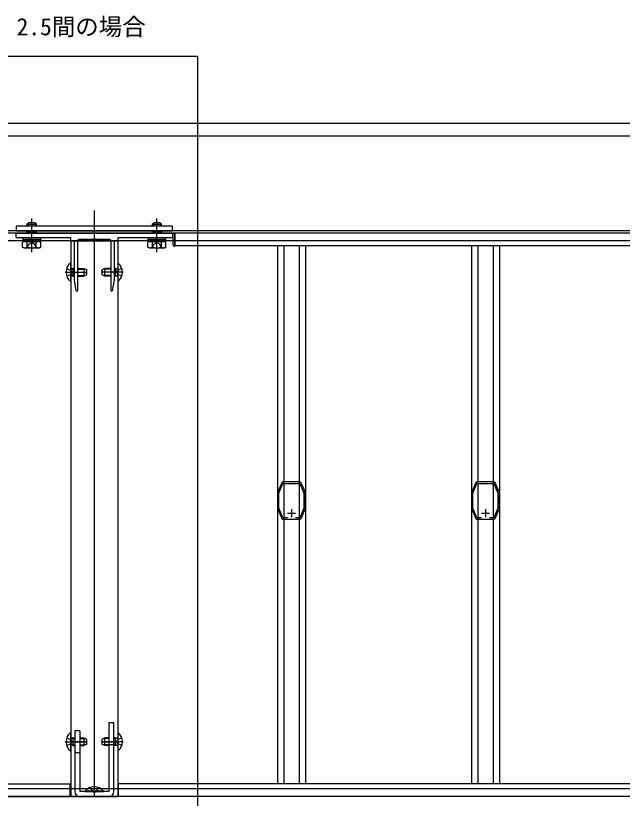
# Model space of a CAD drawing. Units: millimetres, scale not verified. Extents: x -875 to 875, y -1303 to 1296.
# Drawn here: x -165 to 223, y -711 to -211 of the extents above; entities that cross this region are included whole.
import ezdxf
from ezdxf.enums import TextEntityAlignment as Align

# ---------------------------------------------------------------- set-up
doc = ezdxf.new("R2010")
doc.units = ezdxf.units.MM
doc.header["$LTSCALE"] = 8
for name, color, linetype in [('0-1_USER1', 3, 'Continuous'), ('0-3_YKK_11E', 7, 'Continuous'), ('0-4_YKK_12', 2, 'Continuous'), ('0-5_YKK_13', 4, 'Continuous')]:
    doc.layers.add(name, color=color, linetype=linetype)
doc.styles.add('ＭＳ ゴシック', font='')
doc.styles.get('ＭＳ ゴシック').set_extended_font_data('MS Gothic')

msp = doc.modelspace()

# ---------------------------------------------------------------- linework, layer by layer
at = {"layer": '0-3_YKK_11E'}
for p, q in [((8.849, -528.764), (13.849, -528.764)), ((11.349, -526.264), (11.349, -531.264)), ((132.849, -528.764), (137.849, -528.764)), ((135.349, -526.264), (135.349, -531.264))]:
    msp.add_line(p, q, dxfattribs=at)
for points in [[(4.962, -509.547), (4.946, -509.702), (4.94, -509.839), (2.861, -514.783), (2.764, -514.886), (2.666, -514.988), (2.466, -515.465)], [(8.759, -531.764), (5.947, -531.764), (3.349, -525.582), (3.349, -515.946), (5.905, -509.864), (16.793, -509.864), (19.349, -515.945), (19.349, -525.582), (16.751, -531.764), (13.939, -531.764)], [(16.292, -508.864), (6.406, -508.864), (6.278, -508.817), (6.129, -508.772)], [(16.569, -508.772), (16.421, -508.817), (16.292, -508.864)], [(20.232, -515.465), (20.032, -514.988), (19.935, -514.886), (19.837, -514.783), (17.758, -509.839), (17.752, -509.702), (17.737, -509.547)], [(128.962, -509.547), (128.946, -509.702), (128.94, -509.839), (126.861, -514.783), (126.764, -514.886), (126.666, -514.988), (126.466, -515.465)], [(132.759, -531.764), (129.947, -531.764), (127.349, -525.582), (127.349, -515.946), (129.905, -509.864), (140.793, -509.864), (143.349, -515.945), (143.349, -525.582), (140.751, -531.764), (137.939, -531.764)], [(140.292, -508.864), (130.406, -508.864), (130.278, -508.817), (130.129, -508.772)], [(140.569, -508.772), (140.421, -508.817), (140.292, -508.864)], [(144.232, -515.465), (144.032, -514.988), (143.935, -514.886), (143.837, -514.783), (141.758, -509.839), (141.752, -509.702), (141.737, -509.547)], [(2.349, -516.046), (2.349, -516.564), (2.399, -516.696), (2.449, -516.829), (2.449, -524.7), (2.399, -524.832), (2.349, -524.964), (2.349, -525.482)], [(20.349, -525.482), (20.349, -524.964), (20.299, -524.832), (20.249, -524.7), (20.249, -516.829), (20.299, -516.696), (20.349, -516.564), (20.349, -516.046)], [(126.349, -516.046), (126.349, -516.564), (126.399, -516.696), (126.449, -516.829), (126.449, -524.7), (126.399, -524.832), (126.349, -524.964), (126.349, -525.482)], [(144.349, -525.482), (144.349, -524.964), (144.299, -524.832), (144.249, -524.7), (144.249, -516.829), (144.299, -516.696), (144.349, -516.564), (144.349, -516.046)], [(2.466, -526.063), (2.666, -526.54), (2.764, -526.643), (2.861, -526.745), (4.94, -531.689), (4.946, -531.826), (4.962, -531.981)], [(17.737, -531.981), (17.752, -531.826), (17.759, -531.689), (19.837, -526.745), (19.935, -526.643), (20.032, -526.54), (20.232, -526.063)], [(126.466, -526.063), (126.666, -526.54), (126.764, -526.643), (126.861, -526.745), (128.94, -531.689), (128.946, -531.826), (128.962, -531.981)], [(141.737, -531.981), (141.752, -531.826), (141.759, -531.689), (143.837, -526.745), (143.935, -526.643), (144.032, -526.54), (144.232, -526.063)], [(6.129, -532.757), (6.278, -532.711), (6.406, -532.664), (16.292, -532.664), (16.421, -532.711), (16.569, -532.757)], [(130.129, -532.757), (130.278, -532.711), (130.406, -532.664), (140.292, -532.664), (140.421, -532.711), (140.569, -532.757)]]:
    msp.add_lwpolyline(points, dxfattribs=at)
for centre, start, end in [((6.279, -510.264), 95.73921, 151.44435), ((16.419, -510.264), 28.55562, 84.26075), ((130.279, -510.264), 95.73921, 151.44435), ((140.419, -510.264), 28.55562, 84.26075), ((3.849, -516.046), 157.21229, 180.00002), ((18.849, -516.046), 359.99994, 22.78745), ((127.849, -516.046), 157.21229, 180.00002), ((142.849, -516.046), 359.99994, 22.78745), ((3.849, -525.482), 179.99992, 202.78766), ((18.849, -525.482), 337.21227, 0), ((127.849, -525.482), 179.99992, 202.78766), ((142.849, -525.482), 337.21227, 0), ((6.279, -531.264), 208.55653, 264.26086), ((16.419, -531.264), 275.73917, 331.44408), ((130.279, -531.264), 208.55653, 264.26086), ((140.419, -531.264), 275.73917, 331.44408)]:
    msp.add_arc(centre, 1.5, start, end, dxfattribs=at)
at = {"layer": '0-4_YKK_12'}
for p, q in [((347.849, -279.867), (-577.151, -279.867)), ((347.849, -287.867), (-577.151, -287.867)), ((-114.651, -335.467), (-114.651, -709.867)), ((347.849, -348.367), (-577.151, -348.367)), ((347.849, -349.867), (-577.151, -349.867)), ((347.349, -349.864), (-63.151, -349.864)), ((347.849, -354.867), (-577.151, -354.867)), ((-129.651, -354.867), (-129.651, -709.864)), ((-129.651, -354.867), (-99.651, -354.867)), ((-99.651, -354.867), (-99.651, -709.864)), ((347.349, -357.864), (-63.151, -357.864)), ((2.349, -357.864), (2.349, -701.864)), ((6.406, -357.864), (6.406, -701.864)), ((16.292, -357.864), (16.292, -701.864)), ((20.349, -357.864), (20.349, -701.864)), ((126.349, -357.864), (126.349, -701.864)), ((130.406, -357.864), (130.406, -701.864)), ((140.292, -357.864), (140.292, -701.864)), ((144.349, -357.864), (144.349, -701.864)), ((-853.896, -704.864), (382.849, -704.864)), ((-576.651, -701.864), (-130.151, -701.864)), ((-130.151, -709.864), (-130.151, -701.864)), ((347.349, -701.864), (-99.151, -701.864)), ((-99.151, -709.864), (-99.151, -701.864)), ((-546.133, -709.864), (-130.151, -709.864)), ((316.831, -709.864), (-546.133, -709.864)), ((-129.651, -709.864), (-99.651, -709.864)), ((316.831, -709.864), (-99.151, -709.864))]:
    msp.add_line(p, q, dxfattribs=at)
msp.add_lwpolyline([(-180.635, -236.725), (-48.667, -236.725), (-48.667, -720.419), (-180.635, -720.419)], close=True, dxfattribs=at)
msp.add_lwpolyline([(-63.151, -349.864), (-63.151, -354.864), (-63.151, -357.864)], dxfattribs=at)
at = {"layer": '0-5_YKK_13'}
for p, q in [((-157.651, -344.167), (-156.651, -343.167)), ((-157.651, -344.167), (-151.651, -344.167)), ((-157.651, -344.167), (-157.651, -345.467)), ((-157.111, -343.627), (-157.111, -345.467)), ((-152.651, -343.167), (-156.651, -343.167)), ((-154.651, -361.989), (-154.651, -340.578)), ((-151.651, -344.167), (-152.651, -343.167)), ((-152.191, -343.627), (-152.191, -345.467)), ((-151.651, -345.467), (-151.651, -344.167)), ((-77.651, -344.167), (-76.651, -343.167)), ((-77.651, -344.167), (-71.651, -344.167)), ((-77.651, -344.167), (-77.651, -345.467)), ((-77.111, -343.627), (-77.111, -345.467)), ((-72.651, -343.167), (-76.651, -343.167)), ((-74.651, -361.989), (-74.651, -340.578)), ((-71.651, -344.167), (-72.651, -343.167)), ((-72.191, -343.627), (-72.191, -345.467)), ((-71.651, -345.467), (-71.651, -344.167)), ((-164.151, -349.867), (-155.109, -349.867)), ((-157.651, -348.367), (-157.651, -349.067)), ((-157.651, -349.067), (-151.651, -349.067)), ((-157.651, -349.067), (-157.189, -349.867)), ((-157.111, -348.367), (-157.111, -349.867)), ((-152.191, -348.367), (-152.191, -349.867)), ((-151.651, -349.067), (-152.112, -349.867)), ((-151.651, -349.067), (-151.651, -348.367)), ((-77.651, -348.367), (-77.651, -349.067)), ((-77.651, -349.067), (-71.651, -349.067)), ((-77.651, -349.067), (-77.189, -349.867)), ((-77.111, -348.367), (-77.111, -349.867)), ((-74.193, -349.867), (-65.151, -349.867)), ((-72.191, -348.367), (-72.191, -349.867)), ((-71.651, -349.067), (-72.112, -349.867)), ((-71.651, -349.067), (-71.651, -348.367)), ((-63.681, -349.897), (-63.151, -349.864)), ((-164.651, -352.367), (-164.651, -350.367)), ((-129.951, -352.867), (-164.151, -352.867)), ((-148.901, -352.867), (-160.401, -352.867)), ((-160.401, -353.667), (-160.401, -355.167)), ((-160.401, -353.667), (-148.901, -353.667)), ((-148.901, -355.167), (-148.901, -353.667)), ((-129.651, -354.567), (-129.651, -353.167)), ((-127.651, -354.867), (-129.351, -354.867)), ((-125.351, -354.867), (-125.351, -386.567)), ((-104.951, -353.867), (-124.351, -353.867)), ((-103.951, -386.567), (-103.951, -354.867)), ((-99.951, -354.867), (-101.651, -354.867)), ((-99.651, -353.167), (-99.651, -354.567)), ((-65.151, -352.867), (-99.351, -352.867)), ((-68.901, -352.867), (-80.401, -352.867)), ((-80.401, -353.667), (-80.401, -355.167)), ((-80.401, -353.667), (-68.901, -353.667)), ((-68.901, -355.167), (-68.901, -353.667)), ((-64.651, -350.367), (-64.651, -352.367)), ((-159.651, -355.167), (-160.424, -355.614)), ((-160.424, -358.721), (-160.424, -355.614)), ((-159.651, -359.167), (-160.424, -358.721)), ((-160.401, -355.167), (-148.901, -355.167)), ((-159.651, -355.167), (-149.651, -355.167)), ((-159.651, -359.167), (-149.651, -359.167)), ((-157.538, -358.721), (-157.538, -355.614)), ((-151.764, -358.721), (-151.764, -355.614)), ((-149.651, -355.167), (-148.877, -355.614)), ((-149.651, -359.167), (-148.877, -358.721)), ((-148.877, -358.721), (-148.877, -355.614)), ((-127.351, -374.409), (-127.351, -355.167)), ((-101.951, -355.167), (-101.951, -374.409)), ((-79.651, -355.167), (-80.424, -355.614)), ((-80.424, -358.721), (-80.424, -355.614)), ((-79.651, -359.167), (-80.424, -358.721)), ((-80.401, -355.167), (-68.901, -355.167)), ((-79.651, -355.167), (-69.651, -355.167)), ((-79.651, -359.167), (-69.651, -359.167)), ((-77.538, -358.721), (-77.538, -355.614)), ((-71.764, -358.721), (-71.764, -355.614)), ((-69.651, -355.167), (-68.877, -355.614)), ((-69.651, -359.167), (-68.877, -358.721)), ((-68.877, -358.721), (-68.877, -355.614)), ((-64.151, -357.633), (-64.151, -356.364)), ((-63.681, -358.132), (-63.151, -358.164)), ((-63.151, -358.164), (-63.151, -356.364)), ((-129.899, -368.967), (-129.651, -368.967)), ((-129.899, -368.967), (-129.899, -380.767)), ((-129.651, -380.767), (-129.651, -368.967)), ((-99.651, -368.967), (-99.651, -380.767)), ((-99.403, -368.967), (-99.651, -368.967)), ((-99.403, -380.767), (-99.403, -368.967)), ((-133.151, -374.867), (-119.151, -374.867)), ((-132.234, -372.367), (-129.516, -373.722)), ((-128.907, -374.867), (-129.516, -373.722)), ((-128.907, -374.867), (-129.516, -376.012)), ((-128.251, -372.8), (-129.174, -372.606)), ((-128.251, -372.367), (-128.846, -372.583)), ((-128.251, -372.367), (-128.251, -377.367)), ((-128.251, -372.367), (-127.351, -372.367)), ((-128.251, -372.8), (-127.351, -372.8)), ((-125.351, -372.367), (-121.351, -372.367)), ((-125.351, -372.8), (-120.431, -372.8)), ((-121.351, -372.367), (-119.651, -373.167)), ((-121.351, -372.367), (-121.351, -377.367)), ((-119.651, -373.167), (-119.651, -376.567)), ((-96.151, -374.867), (-110.151, -374.867)), ((-109.651, -373.167), (-107.951, -372.367)), ((-109.651, -376.567), (-109.651, -373.167)), ((-103.951, -372.8), (-108.871, -372.8)), ((-103.951, -372.367), (-107.951, -372.367)), ((-107.951, -377.367), (-107.951, -372.367)), ((-101.051, -372.367), (-101.951, -372.367)), ((-101.051, -372.8), (-101.951, -372.8)), ((-101.051, -377.367), (-101.051, -372.367)), ((-101.051, -372.367), (-100.456, -372.583)), ((-101.051, -372.8), (-100.128, -372.606)), ((-100.395, -374.867), (-99.786, -373.722)), ((-100.395, -374.867), (-99.786, -376.012)), ((-97.068, -372.367), (-99.786, -373.722)), ((-132.234, -377.367), (-129.516, -376.012)), ((-128.251, -376.934), (-129.174, -377.127)), ((-128.251, -377.367), (-128.846, -377.151)), ((-128.251, -376.934), (-127.351, -376.934)), ((-128.251, -377.367), (-127.351, -377.367)), ((-127.351, -379.841), (-127.351, -375.325)), ((-126.16, -386.619), (-127.346, -379.893)), ((-125.351, -376.934), (-120.431, -376.934)), ((-125.351, -377.367), (-121.351, -377.367)), ((-119.651, -376.567), (-121.351, -377.367)), ((-107.951, -377.367), (-109.651, -376.567)), ((-103.951, -376.934), (-108.871, -376.934)), ((-103.951, -377.367), (-107.951, -377.367)), ((-101.955, -379.893), (-103.141, -386.619)), ((-101.951, -375.325), (-101.951, -379.841)), ((-101.051, -376.934), (-101.951, -376.934)), ((-101.051, -377.367), (-101.951, -377.367)), ((-101.051, -376.934), (-100.128, -377.127)), ((-101.051, -377.367), (-100.456, -377.151)), ((-97.068, -377.367), (-99.786, -376.012)), ((-129.899, -380.767), (-129.651, -380.767)), ((-99.403, -380.767), (-99.651, -380.767)), ((-125.651, -386.867), (-125.865, -386.867)), ((-103.437, -386.867), (-103.651, -386.867)), ((-105.351, -662.864), (-105.351, -706.664)), ((-102.151, -662.864), (-105.351, -662.864)), ((-102.151, -706.664), (-102.151, -662.864)), ((-129.899, -668.964), (-129.651, -668.964)), ((-129.899, -668.964), (-129.899, -680.764)), ((-129.651, -680.764), (-129.651, -668.964)), ((-127.151, -667.864), (-127.151, -706.664)), ((-123.951, -667.864), (-127.151, -667.864)), ((-123.951, -667.864), (-123.951, -706.664)), ((-99.651, -668.964), (-99.651, -680.764)), ((-99.403, -668.964), (-99.651, -668.964)), ((-99.403, -680.764), (-99.403, -668.964)), ((-133.151, -674.864), (-119.151, -674.864)), ((-132.234, -672.364), (-129.516, -673.719)), ((-120.351, -674.864), (-130.351, -674.864)), ((-128.907, -674.864), (-129.516, -673.719)), ((-128.907, -674.864), (-129.516, -676.009)), ((-128.251, -672.797), (-129.174, -672.604)), ((-128.251, -672.364), (-128.846, -672.58)), ((-128.251, -672.364), (-128.251, -677.364)), ((-128.251, -672.364), (-127.151, -672.364)), ((-128.251, -672.797), (-127.151, -672.797)), ((-123.951, -672.364), (-121.351, -672.364)), ((-123.951, -672.797), (-120.431, -672.797)), ((-121.351, -672.364), (-119.651, -673.164)), ((-121.351, -672.364), (-121.351, -677.364)), ((-119.651, -673.164), (-119.651, -676.564)), ((-96.151, -674.864), (-110.151, -674.864)), ((-109.651, -673.164), (-107.951, -672.364)), ((-109.651, -676.564), (-109.651, -673.164)), ((-108.951, -674.864), (-98.951, -674.864)), ((-105.351, -672.797), (-108.871, -672.797)), ((-105.351, -672.364), (-107.951, -672.364)), ((-107.951, -677.364), (-107.951, -672.364)), ((-101.051, -672.364), (-102.151, -672.364)), ((-101.051, -672.797), (-102.151, -672.797)), ((-101.051, -677.364), (-101.051, -672.364)), ((-101.051, -672.364), (-100.456, -672.58)), ((-101.051, -672.797), (-100.128, -672.604)), ((-100.395, -674.864), (-99.786, -673.719)), ((-100.395, -674.864), (-99.786, -676.009)), ((-97.068, -672.364), (-99.786, -673.719)), ((-132.234, -677.364), (-129.516, -676.009)), ((-128.251, -676.931), (-129.174, -677.125)), ((-128.251, -677.364), (-128.846, -677.148)), ((-128.251, -676.931), (-127.151, -676.931)), ((-128.251, -677.364), (-127.151, -677.364)), ((-123.951, -676.931), (-120.431, -676.931)), ((-123.951, -677.364), (-121.351, -677.364)), ((-119.651, -676.564), (-121.351, -677.364)), ((-107.951, -677.364), (-109.651, -676.564)), ((-105.351, -676.931), (-108.871, -676.931)), ((-105.351, -677.364), (-107.951, -677.364)), ((-102.151, -676.864), (-105.351, -676.864)), ((-101.051, -676.931), (-102.151, -676.931)), ((-101.051, -677.364), (-102.151, -677.364)), ((-101.051, -676.931), (-100.128, -677.125)), ((-101.051, -677.364), (-100.456, -677.148)), ((-97.068, -677.364), (-99.786, -676.009)), ((-129.899, -680.764), (-129.651, -680.764)), ((-123.951, -681.864), (-127.151, -681.864)), ((-99.403, -680.764), (-99.651, -680.764)), ((-117.151, -704.081), (-115.796, -706.799)), ((-114.651, -703.164), (-114.651, -706.664)), ((-112.151, -704.081), (-113.506, -706.799)), ((-105.351, -706.664), (-123.951, -706.664)), ((-105.351, -709.864), (-123.951, -709.864)), ((-120.551, -706.416), (-120.551, -706.664)), ((-108.751, -706.416), (-120.551, -706.416)), ((-120.551, -706.664), (-108.751, -706.664)), ((-114.651, -707.408), (-115.796, -706.799)), ((-114.651, -707.408), (-113.506, -706.799)), ((-108.751, -706.416), (-108.751, -706.664))]:
    msp.add_line(p, q, dxfattribs=at)
msp.add_lwpolyline([(-164.651, -348.367), (-64.651, -348.367), (-64.651, -345.467), (-164.651, -345.467)], close=True, dxfattribs=at)
for points in [[(-154.193, -349.867), (-114.651, -349.867), (-75.109, -349.867)], [(-63.151, -356.364), (-63.151, -354.864), (-63.151, -349.864)], [(-160.401, -352.867), (-160.401, -353.667), (-148.901, -353.667), (-148.901, -352.867)], [(-80.401, -352.867), (-80.401, -353.667), (-68.901, -353.667), (-68.901, -352.867)], [(-64.151, -356.364), (-64.151, -354.864), (-64.151, -350.396)], [(-157.701, -359.17), (-156.551, -356.812), (-154.651, -355.802)], [(-151.601, -359.17), (-152.751, -356.812), (-154.651, -355.802)], [(-77.701, -359.17), (-76.551, -356.812), (-74.651, -355.802)], [(-71.601, -359.17), (-72.751, -356.812), (-74.651, -355.802)]]:
    msp.add_lwpolyline(points, dxfattribs=at)
for centre, radius, start, end in [((-164.151, -350.367), 0.5, 90, 180), ((-155.109, -350.067), 0.2, 23.57818, 90), ((-154.651, -349.867), 0.3, 203.57818, 336.42182), ((-154.193, -350.067), 0.2, 90, 156.42182), ((-75.109, -350.067), 0.2, 23.57818, 90), ((-74.651, -349.867), 0.3, 203.57818, 336.42182), ((-74.193, -350.067), 0.2, 90, 156.42182), ((-65.151, -350.367), 0.5, 0, 90), ((-63.651, -350.396), 0.5, 93.5, 180), ((-164.151, -352.367), 0.5, 180, 270), ((-129.951, -353.167), 0.3, 0, 90), ((-129.351, -354.567), 0.3, 180, 270), ((-127.651, -355.167), 0.3, 0, 90), ((-124.351, -354.867), 1, 90, 180), ((-104.951, -354.867), 1, 0, 90), ((-101.651, -355.167), 0.3, 90, 180), ((-99.951, -354.567), 0.3, 270, 0), ((-99.351, -353.167), 0.3, 90, 180), ((-65.151, -352.367), 0.5, 270, 0), ((-158.981, -357.723), 2.556, 55.61708, 124.38292), ((-158.981, -356.611), 2.556, 235.61708, 304.38292), ((-154.651, -364.721), 9.554, 72.41276, 107.58724), ((-154.651, -349.614), 9.554, 252.41276, 287.58724), ((-150.321, -357.723), 2.556, 55.61708, 124.38292), ((-150.321, -356.612), 2.556, 235.61708, 304.38292), ((-78.981, -357.723), 2.556, 55.61708, 124.38292), ((-78.981, -356.611), 2.556, 235.61708, 304.38292), ((-74.651, -364.721), 9.554, 72.41276, 107.58724), ((-74.651, -349.614), 9.554, 252.41276, 287.58724), ((-70.321, -357.723), 2.556, 55.61708, 124.38292), ((-70.321, -356.612), 2.556, 235.61708, 304.38292), ((-63.651, -357.633), 0.5, 180, 266.5), ((-124.951, -374.867), 7.7, 129.98312, 230.01688), ((-104.351, -374.867), 7.7, 309.98312, 50.01688), ((-129.051, -372.019), 0.6, 180, 289.96957), ((-127.151, -374.409), 0.2, 180, 246.42182), ((-127.151, -375.325), 0.2, 113.57818, 180), ((-127.351, -374.867), 0.3, 293.57818, 66.42182), ((-101.951, -374.867), 0.3, 113.57818, 246.42182), ((-102.151, -374.409), 0.2, 293.57818, 0), ((-102.151, -375.325), 0.2, 0, 66.42182), ((-100.251, -372.019), 0.6, 250.03043, 0), ((-129.051, -377.715), 0.6, 70.03043, 180), ((-127.051, -379.841), 0.3, 180, 190), ((-102.251, -379.841), 0.3, 350, 0), ((-100.251, -377.715), 0.6, 0, 109.96957), ((-125.865, -386.567), 0.3, 190, 270), ((-125.651, -386.567), 0.3, 270, 0), ((-103.651, -386.567), 0.3, 180, 270), ((-103.437, -386.567), 0.3, 270, 350), ((-124.951, -674.864), 7.7, 129.98312, 230.01688), ((-104.351, -674.864), 7.7, 309.98312, 50.01688), ((-129.051, -672.016), 0.6, 180, 289.96957), ((-100.251, -672.016), 0.6, 250.03043, 0), ((-129.051, -677.712), 0.6, 70.03043, 180), ((-100.251, -677.712), 0.6, 0, 109.96957), ((-114.651, -711.364), 7.7, 39.98312, 140.01688), ((-123.951, -706.664), 3.2, 180, 270), ((-105.351, -706.664), 3.2, 270, 0)]:
    msp.add_arc(centre, radius, start, end, dxfattribs=at)

# ---------------------------------------------------------------- texts
at = {"layer": '0-1_USER1', "style": 'ＭＳ ゴシック'}
msp.add_text('2.5間の場合', height=11, dxfattribs=at).set_placement((-164.259, -226.733), align=Align.BOTTOM_LEFT)

doc.saveas('drawing.dxf')
